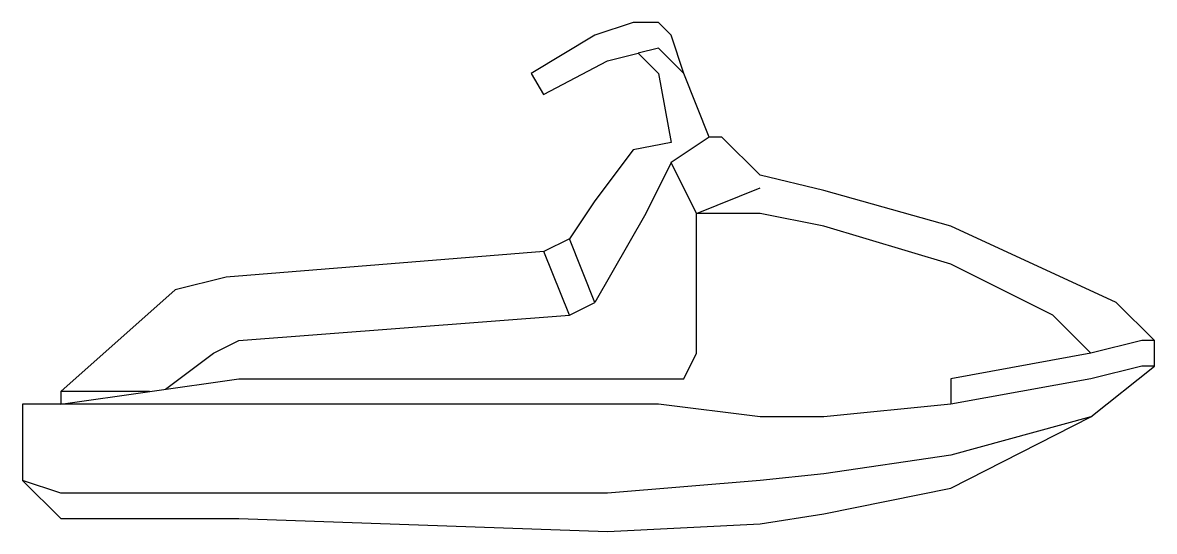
# Model space of a CAD drawing. Header units: millimetres. Extents: x -2135.83 to -2133.61, y 1643.41 to 1644.41.
import ezdxf

# ---------------------------------------------------------------- set-up
doc = ezdxf.new("R2010")
doc.units = ezdxf.units.MM
doc.header["$LTSCALE"] = 10
doc.layers.add('Embarcações', color=2, linetype='Continuous')

msp = doc.modelspace()

# ---------------------------------------------------------------- linework, layer by layer
at = {"layer": 'Embarcações'}
for p, q in [((-2134.487, 1644.1812), (-2134.5617, 1644.1312)), ((-2134.5617, 1644.1312), (-2134.6118, 1644.0313)), ((-2134.6118, 1644.0313), (-2134.7116, 1643.8568)), ((-2134.7614, 1643.8318), (-2134.8115, 1643.9566)), ((-2135.5853, 1643.682), (-2135.7599, 1643.682))]:
    msp.add_line(p, q, dxfattribs=at)
msp.add_lwpolyline([(-2133.6135, 1643.7818), (-2133.6882, 1643.8568), (-2134.0127, 1644.0064), (-2134.2624, 1644.0762), (-2134.3872, 1644.1063), (-2134.4621, 1644.1812), (-2134.487, 1644.1812), (-2134.5368, 1644.306), (-2134.5617, 1644.3809), (-2134.5869, 1644.4058), (-2134.6367, 1644.4058), (-2134.7116, 1644.3809), (-2134.8364, 1644.306), (-2134.8122, 1644.265), (-2134.8122, 1644.265), (-2134.6867, 1644.3309), (-2134.6266, 1644.3457), (-2134.5869, 1644.306), (-2134.5617, 1644.1707), (-2134.6367, 1644.1563), (-2134.7116, 1644.0564), (-2134.7614, 1643.9815), (-2134.8115, 1643.9566), (-2135.4354, 1643.9066), (-2135.5353, 1643.8817), (-2135.7599, 1643.682), (-2135.7599, 1643.6571), (-2135.8346, 1643.6571), (-2135.8346, 1643.5074), (-2135.7599, 1643.4325), (-2135.4103, 1643.4325), (-2134.6867, 1643.4076), (-2134.3872, 1643.4221), (-2134.2624, 1643.4421), (-2134.0127, 1643.4921), (-2133.7383, 1643.6322), (-2133.6135, 1643.732)], close=True, dxfattribs=at)
for points in [[(-2134.5368, 1644.306), (-2134.5869, 1644.3558), (-2134.6266, 1644.3457)], [(-2134.5368, 1643.7069), (-2134.5119, 1643.7569), (-2134.5119, 1644.0313), (-2134.5617, 1644.1312)], [(-2134.5119, 1644.0313), (-2134.3872, 1644.0814)], [(-2133.7383, 1643.7569), (-2133.813, 1643.8318), (-2134.0127, 1643.9317), (-2134.2624, 1644.0064), (-2134.3872, 1644.0313), (-2134.5119, 1644.0313)], [(-2135.5541, 1643.6867), (-2135.4603, 1643.7569), (-2135.4103, 1643.7818), (-2134.7614, 1643.8318), (-2134.7116, 1643.8568), (-2134.7614, 1643.9815)], [(-2133.6135, 1643.7818), (-2133.6384, 1643.7818), (-2133.7383, 1643.7569), (-2134.0127, 1643.7069), (-2134.0127, 1643.6571), (-2134.2624, 1643.6322), (-2134.3872, 1643.6322), (-2134.5869, 1643.6571), (-2135.7599, 1643.6571), (-2135.4103, 1643.7071), (-2134.5368, 1643.7069)], [(-2133.6135, 1643.732), (-2133.6384, 1643.732), (-2133.7383, 1643.7069), (-2134.0127, 1643.6571)], [(-2133.7383, 1643.6322), (-2134.0127, 1643.5572), (-2134.2624, 1643.5202), (-2134.3872, 1643.5074), (-2134.6867, 1643.4823), (-2135.7599, 1643.4823), (-2135.8346, 1643.5074)]]:
    msp.add_lwpolyline(points, dxfattribs=at)

doc.saveas('drawing.dxf')
